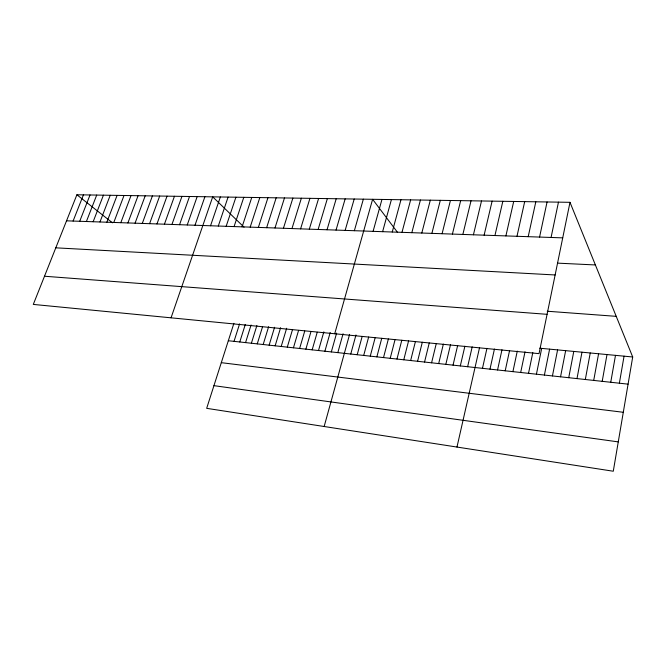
<?xml version="1.0" encoding="UTF-8"?>
<svg xmlns="http://www.w3.org/2000/svg" width="666" height="666" viewBox="0 0 666 666"><rect width="100%" height="100%" fill="white"/><g stroke="black" fill="none" stroke-linecap="round" stroke-linejoin="round"><path stroke-width="1" d="M569.996 202.322L539.035 353.638L33.3 304.412L76.89 194.772L569.996 202.322L632.7 356.984L613.278 471.228L206.676 408.333L233.899 323.326M619.372 383.208L624.059 356.168M610.747 382.267L615.492 355.361M602.197 381.335L607.001 354.553M593.714 380.419L598.584 353.763M585.314 379.503L590.243 352.98M576.989 378.604L581.976 352.197M568.731 377.705L573.784 351.423M560.547 376.814L565.65 350.657M552.439 375.932L557.592 349.891M544.397 375.058L549.608 349.142M536.421 374.192L541.691 348.393M528.521 373.335L532.808 352.589M551.073 237.462L558.466 202.148M520.679 372.485L525.016 351.831M512.912 371.645L517.282 351.082M539.568 237.071L547.069 201.973M505.203 370.804L509.573 350.532M528.205 236.68L535.814 201.798M497.56 369.971L501.973 349.792M489.985 369.155L494.438 349.059M516.982 236.297L524.691 201.631M482.475 368.34L486.954 348.335M505.894 235.914L513.702 201.457M456.976 447.053L479.545 347.61M467.632 366.725L472.186 346.894M494.938 235.539L502.838 201.29M460.306 365.925L464.893 346.187M453.038 365.143L457.659 345.488M484.115 235.165L492.116 201.132M445.829 364.352L450.482 344.788M438.678 363.578L443.365 344.097M473.418 234.798L481.51 200.966M431.585 362.812L436.255 343.614M462.853 234.432L471.028 200.807M424.55 362.046L429.254 342.932M452.405 234.074L460.672 200.649M417.574 361.288L422.302 342.249M442.082 233.724L450.432 200.491M410.647 360.539L415.409 341.583M403.779 359.79L408.574 340.917M396.969 359.049L401.789 340.259M431.884 233.375L440.318 200.333M421.803 233.025L430.311 200.183M390.209 358.316L395.055 339.602M383.508 357.584L388.378 338.952M376.856 356.868L381.751 338.303M411.829 232.684L420.421 200.033M401.981 232.342L410.639 199.883M370.254 356.144L375.174 337.662M363.703 355.436L368.648 337.029M392.241 232.009L400.974 199.733M357.201 354.728L362.179 336.397M382.609 231.685L391.408 199.592M350.757 354.029L355.969 334.981M324.151 426.506L349.6 334.365M373.085 231.352L381.959 199.442M337.82 352.622L343.082 333.733M334.723 333.749L372.61 199.3L397.61 232.467M331.327 351.923L336.613 333.108M324.891 351.223L330.203 332.484M354.354 230.711L363.361 199.159M318.498 350.524L323.834 331.868M345.146 230.394L354.212 199.017M312.163 349.841L317.232 332.234M305.869 349.159L310.964 331.626M336.039 230.078L345.163 198.876M299.625 348.476L304.745 331.019M327.031 229.77L336.213 198.743M293.44 347.802L298.576 330.411M287.287 347.136L292.449 329.82M318.123 229.47L327.364 198.61M281.194 346.478L286.655 328.263M309.307 229.162L318.606 198.476M275.141 345.82L280.619 327.68M269.131 345.163L274.583 327.272M263.17 344.513L268.639 326.698M300.591 228.863L309.94 198.343M291.966 228.571L301.365 198.21M257.251 343.872L262.437 327.114M251.382 343.24L256.885 325.557M245.554 342.607L251.074 324.991M283.433 228.272L292.882 198.077M274.983 227.988L284.482 197.952M239.768 341.974L245.304 324.434M234.024 341.35L239.585 323.884M266.633 227.697L276.174 197.827M258.366 227.414L267.957 197.694M250.183 227.131L259.815 197.577M242.091 226.856L251.765 197.452M234.074 226.582L243.789 197.327M226.149 226.307L235.906 197.211M218.298 226.04L228.088 197.086M210.531 225.774L220.363 196.97M171.054 317.815L212.704 196.853L244.039 227.173M194.996 225.241L204.895 196.736M187.229 224.975L197.169 196.612M179.554 224.708L189.519 196.495M171.945 224.45L181.951 196.378M164.419 224.192L174.45 196.27M156.968 223.934L167.033 196.154M149.592 223.676L159.682 196.037M142.291 223.426L152.406 195.929M135.056 223.185L145.205 195.821M127.897 222.935L138.07 195.712M120.812 222.694L131.011 195.604M113.794 222.452L124.018 195.496M106.843 222.211L117.091 195.388M99.967 221.978L110.223 195.28M93.148 221.745L103.43 195.18M86.397 221.512L96.703 195.08M79.712 221.279L90.035 194.971M73.094 221.054L83.433 194.872M66.533 220.829L562.728 237.862M557.517 263.137L595.387 264.951M55.794 247.827L555.136 274.966M547.244 311.23L616.225 316.342M44.497 276.24L547.077 314.319M539.726 348.21L632.7 356.984M228.321 340.734L628.08 384.149M221.295 362.67L623.301 412.287M213.936 385.656L618.264 441.891M76.89 194.772L112.479 222.819"/></g></svg>
